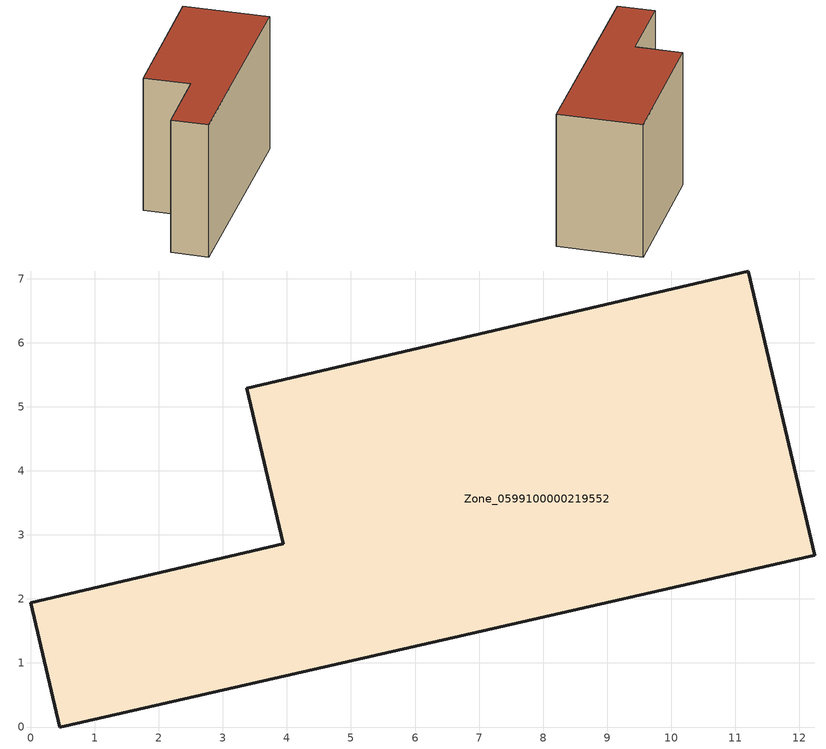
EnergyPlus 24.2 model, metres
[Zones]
Zone_0599100000219552
 floor ground (C_G): 0,1.94 3.94,2.86 3.37,5.29 11.2,7.12 12.24,2.68 0.45,0 z0.34
 wall outside (C_F): 3.94,2.86 0,1.94 0.45,0 12.24,2.68 11.2,7.12 3.37,5.29 3.94,2.86 z0.34:7.96
 roof outside (C_R): 11.2,7.12 3.37,5.29 3.94,2.86 0,1.94 0.45,0 12.24,2.68 z7.96
[BUILDING]
Pand.0599100000219552: North Axis=0; Terrain=City; Loads Convergence Tolerance Value=0.04; Temperature Convergence Tolerance Value=0.4; Solar Distribution=FullExterior; Maximum Number of Warmup Days=25; Minimum Number of Warmup Days=1
[Site:Location]
Rotterdam.The.Hague.AP_ZH_NLD Design_Conditions: Latitude=51.96; Longitude=4.45; Time Zone=1; Elevation=-4.5
[SITE:GROUNDTEMPERATURE:BUILDINGSURFACE]
18, 18, 18, 18, 18, 18, 18, 18, 18, 18, 18, 18
[MATERIAL] Thermal Absorptance=0.9; Solar Absorptance=0.7; Visible Absorptance=0.7
Name | Roughness | Thickness | Conductivity | Density | Specific Heat
G.TI.1946 | MediumSmooth | 0.15 | 1 | 540 | 1210
F.TI.1946 | Rough | 0.3 | 0.857143 | 1920 | 840
R.TI.1946 | MediumRough | 0.2 | 0.1 | 1500 | 1000
[CONSTRUCTION]
C_G: G.TI.1946
C_F: F.TI.1946
C_R: R.TI.1946
[ZONE]
Zone_0599100000219552: Type=1; Multiplier=1; Ceiling Height=Autocalculate; Volume=Autocalculate; Floor Area=autocalculate; Part of Total Floor Area=Yes
[ZONEINFILTRATION:DESIGNFLOWRATE]
Infil_Zone_0599100000219552: Zone or ZoneList or Space or SpaceList=Zone_0599100000219552; Schedule=AlwaysOn; Design Flow Rate Calculation Method=Flow/Area; Flow Rate per Floor Area=0.003; Constant Term Coefficient=1; Temperature Term Coefficient=0; Velocity Term Coefficient=0; Velocity Squared Term Coefficient=0
[HVACTEMPLATE:ZONE:IDEALLOADSAIRSYSTEM]
Zone_0599100000219552: Maximum Heating Supply Air Temperature=50; Minimum Cooling Supply Air Temperature=13; Maximum Heating Supply Air Humidity Ratio=0.0156; Minimum Cooling Supply Air Humidity Ratio=0.0077; Heating Limit=NoLimit; Cooling Limit=NoLimit; Dehumidification Control Type=ConstantSensibleHeatRatio; Cooling Sensible Heat Ratio=0.7; Dehumidification Setpoint=60; Humidification Control Type=None; Humidification Setpoint=30; Outdoor Air Method=None; Outdoor Air Flow Rate per Person=0.00944; Outdoor Air Flow Rate per Zone Floor Area=0; Outdoor Air Flow Rate per Zone=0; Demand Controlled Ventilation Type=None; Outdoor Air Economizer Type=NoEconomizer; Heat Recovery Type=None; Sensible Heat Recovery Effectiveness=0.7; Latent Heat Recovery Effectiveness=0.65
[ZONECONTROL:THERMOSTAT]
ThermostatControl_Zone_0599100000219552: Zone or ZoneList=Zone_0599100000219552; Control Type Schedule=DualSetpointControlType; Control 1=Thermostat_Zone_0599100000219552; Temperature Difference Between Cutout And Setpoint=0
[THERMOSTATSETPOINT:DUALSETPOINT]
Thermostat_Zone_0599100000219552: Heating Setpoint Temperature Schedule=HeatingSetpoint_Zone_0599100000219552; Cooling Setpoint Temperature Schedule=CoolingSetpoint_Zone_0599100000219552
[SCHEDULE:COMPACT]
HeatingSetpoint_Zone_0599100000219552: Through: 12/31, For: AllDays, Until: 24:00, 21
CoolingSetpoint_Zone_0599100000219552: Through: 12/31, For: AllDays, Until: 24:00, 24
DualSetpointControlType: Through: 12/31, For: AllDays, Until: 24:00, 4
AlwaysOn: Through: 12/31, For: AllDays, Until: 24:00, 1
